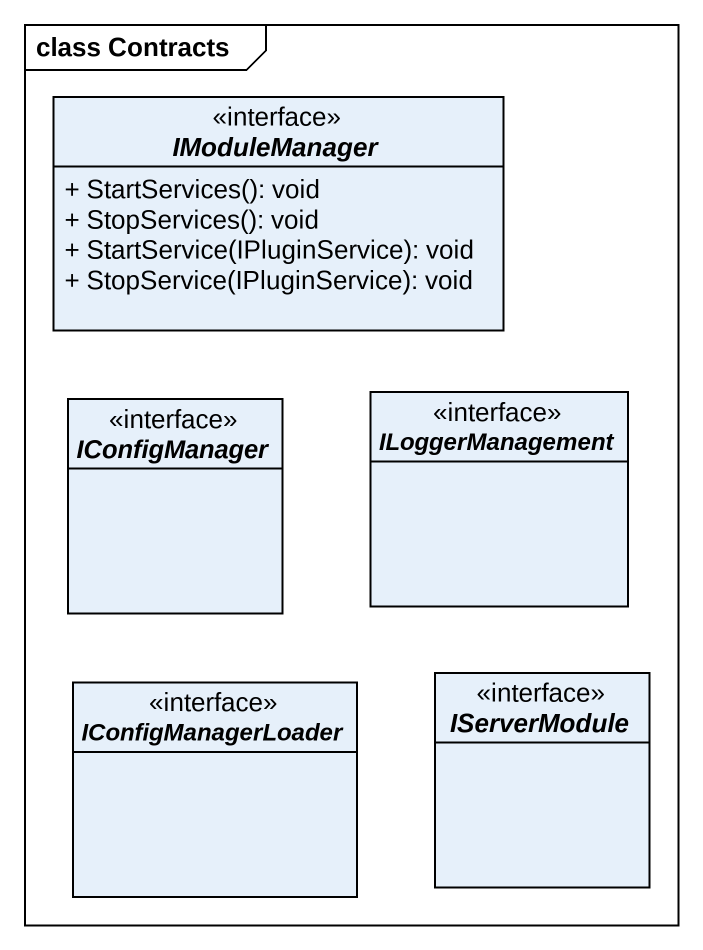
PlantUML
@startuml
mainframe class Contracts
hide circle
hide empty members
skinparam classAttributeIconSize 0
interface IModuleManager {
  + StartServices(): void
  + StopServices(): void
  + StartService(IPluginService): void
  + StopService(IPluginService): void
}
interface IConfigManager
interface ILoggerManagement
interface IConfigManagerLoader
interface IServerModule
@enduml
